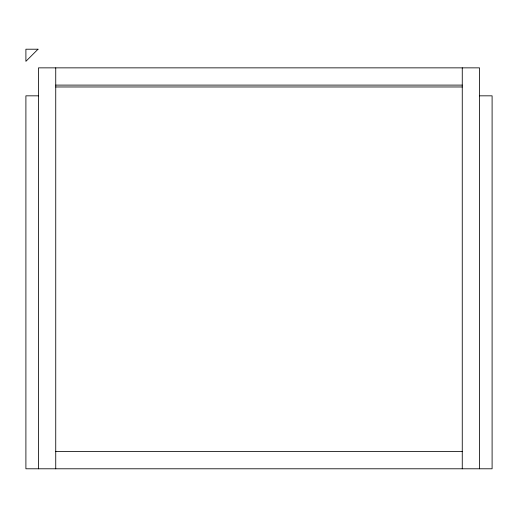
<?xml version="1.0" encoding="UTF-8"?>
<svg xmlns="http://www.w3.org/2000/svg" width="518" height="518" viewBox="0 0 518 518"><rect width="100%" height="100%" fill="white"/><g stroke="black" fill="none" stroke-linecap="round" stroke-linejoin="round"><path stroke-width="0.78" d="M55.737 85.107L462.263 85.107M55.737 86.972L462.263 86.972M38.487 95.83L25.9 95.83L25.9 468.79L492.1 468.79L492.1 95.83L479.513 95.83M55.737 451.541L462.263 451.541M479.513 468.79L479.513 67.858L38.487 67.858L38.487 468.79M462.263 67.858L462.263 468.79M55.737 67.858L55.737 468.79M38.021 49.21L25.9 61.331L25.9 49.21L38.021 49.21"/></g></svg>
